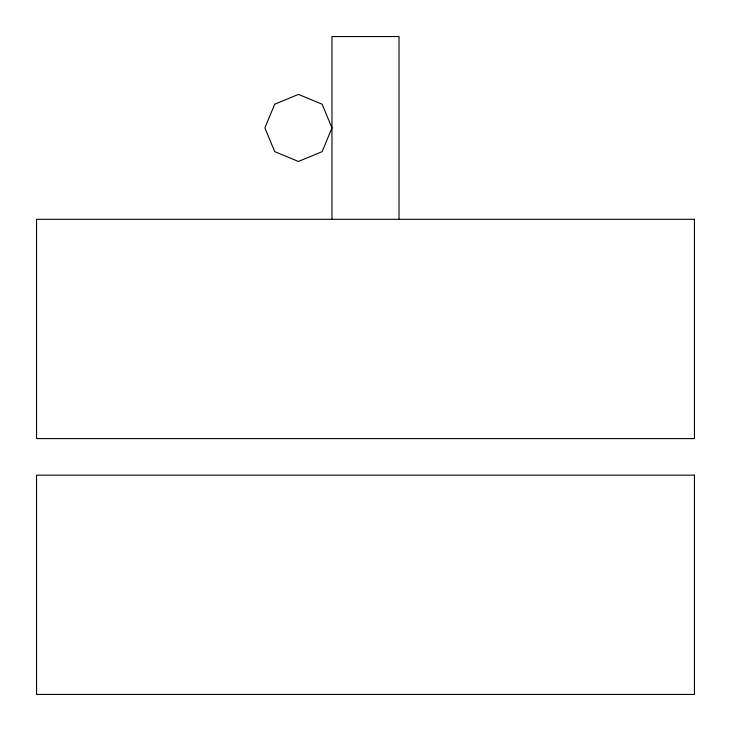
<?xml version="1.0" encoding="UTF-8"?>
<svg xmlns="http://www.w3.org/2000/svg" width="731" height="731" viewBox="0 0 731 731"><rect width="100%" height="100%" fill="white"/><g stroke="black" fill="none" stroke-linecap="round" stroke-linejoin="round"><path stroke-width="1.1" d="M399.035 219.3L399.035 36.55L331.965 36.55L331.965 219.3M274.71 104.213L264.887 127.925L274.71 151.637L298.422 161.46L322.143 151.637L331.965 127.925L322.143 104.213L298.422 94.39L274.71 104.213M694.45 219.3L36.55 219.3L36.55 438.6L694.45 438.6L694.45 219.3M694.45 475.15L36.55 475.15L36.55 694.45L694.45 694.45L694.45 475.15"/></g></svg>
